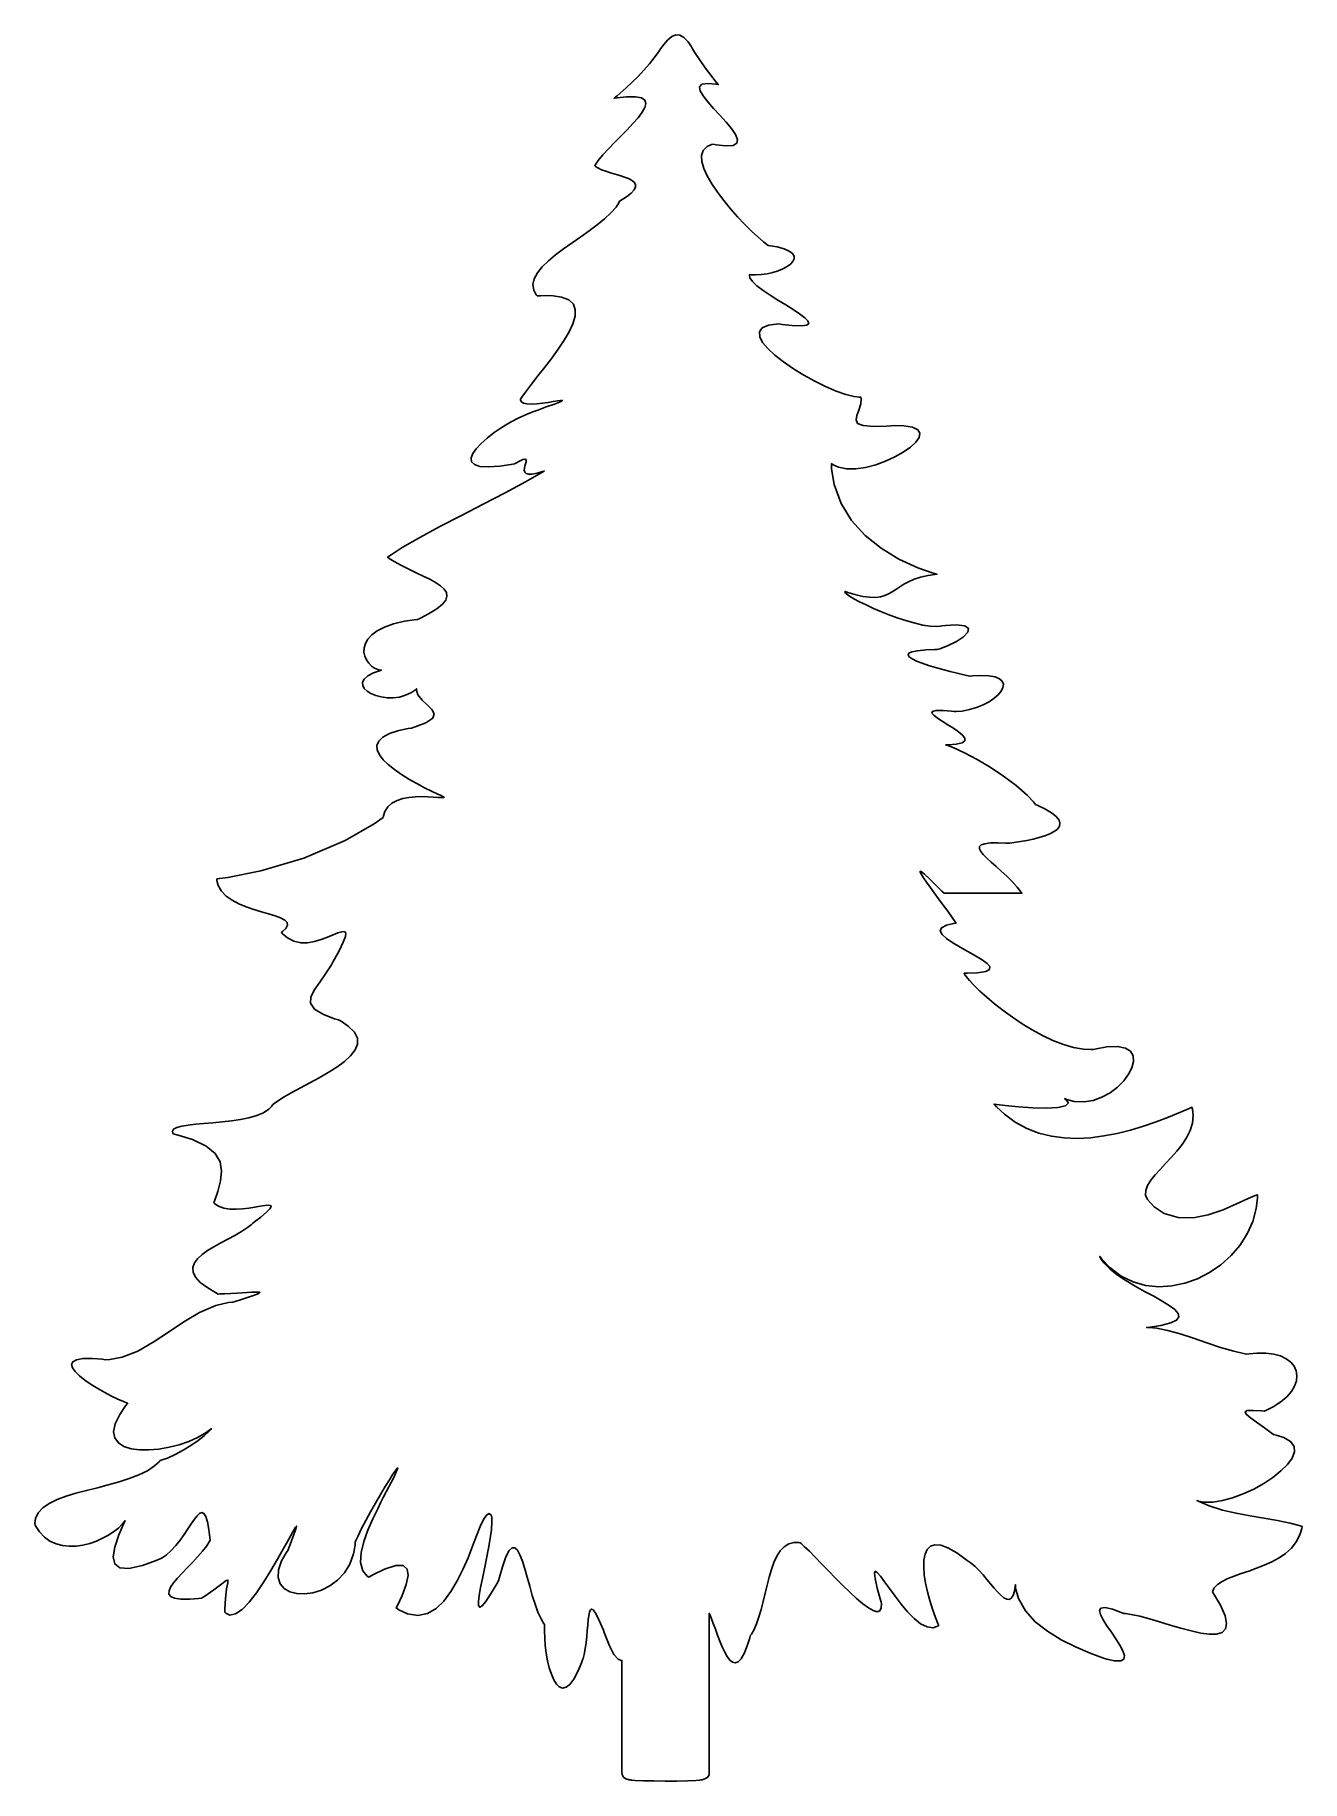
# Model space of a CAD drawing. Extents: x 0 to 14, y 0 to 19.3.
import ezdxf

# ---------------------------------------------------------------- set-up
doc = ezdxf.new("R2010")
doc.units = 0
doc.layers.get('0').update_dxf_attribs({"linetype": 'CONTINUOUS'})

msp = doc.modelspace()

# ---------------------------------------------------------------- linework, layer by layer
at = {"color": 93}
msp.add_lwpolyline([(6.90028, 19.1185), (6.87506, 19.0796), (6.78965, 18.969), (6.66439, 18.8314), (6.53168, 18.7053), (6.43246, 18.6185), (6.39882, 18.5901), (6.43257, 18.5956), (6.53461, 18.6064), (6.634, 18.6074), (6.70053, 18.5944), (6.73774, 18.5694), (6.74914, 18.5335), (6.73828, 18.4881), (6.70871, 18.435), (6.66401, 18.3753), (6.60769, 18.3108), (6.54329, 18.2428), (6.47439, 18.1729), (6.40446, 18.1024), (6.33713, 18.0328), (6.27588, 17.9658), (6.22428, 17.9025), (6.19433, 17.8599), (6.18587, 17.8447), (6.19353, 17.8382), (6.21951, 17.8217), (6.26118, 17.8012), (6.30865, 17.7832), (6.35975, 17.7667), (6.41233, 17.751), (6.46408, 17.7354), (6.51292, 17.7196), (6.55658, 17.7028), (6.59293, 17.6842), (6.61974, 17.6632), (6.63488, 17.6393), (6.63612, 17.6117), (6.62125, 17.5797), (6.58811, 17.5429), (6.53444, 17.5004), (6.47765, 17.4632), (6.45822, 17.4517), (6.45068, 17.4349), (6.42003, 17.3878), (6.36426, 17.3231), (6.29411, 17.2576), (6.21283, 17.1918), (6.12369, 17.1256), (6.02994, 17.059), (5.93474, 16.9924), (5.84142, 16.9257), (5.7531, 16.8592), (5.67312, 16.7928), (5.60471, 16.7268), (5.55106, 16.6612), (5.5154, 16.5964), (5.50103, 16.5322), (5.51118, 16.4689), (5.53733, 16.4201), (5.54904, 16.4065), (5.58729, 16.4094), (5.7029, 16.41), (5.81847, 16.3946), (5.89925, 16.3621), (5.94868, 16.3144), (5.97021, 16.2536), (5.96744, 16.1815), (5.94374, 16.1), (5.90267, 16.0113), (5.84765, 15.9169), (5.78217, 15.8192), (5.70979, 15.7197), (5.6339, 15.6207), (5.55806, 15.5239), (5.48562, 15.4313), (5.42025, 15.3447), (5.37842, 15.2864), (5.36529, 15.2664), (5.36426, 15.26), (5.3711, 15.2396), (5.39615, 15.2225), (5.43647, 15.2138), (5.48796, 15.2118), (5.54671, 15.2147), (5.60861, 15.2214), (5.66976, 15.2299), (5.72607, 15.2387), (5.7736, 15.2465), (5.80832, 15.2515), (5.82622, 15.2521), (5.82329, 15.2468), (5.79563, 15.234), (5.73904, 15.2122), (5.64968, 15.1799), (5.55507, 15.1463), (5.52354, 15.1351), (5.50151, 15.1279), (5.43664, 15.1022), (5.34526, 15.0603), (5.25256, 15.0108), (5.16146, 14.9558), (5.07503, 14.8974), (4.99631, 14.8371), (4.92833, 14.7771), (4.87408, 14.7189), (4.83664, 14.6647), (4.81907, 14.6163), (4.82433, 14.5753), (4.85553, 14.5439), (4.91558, 14.5237), (5.00765, 14.5169), (5.13465, 14.5251), (5.25868, 14.5426), (5.29975, 14.5503), (5.31282, 14.5583), (5.35303, 14.5811), (5.38997, 14.5986), (5.41325, 14.6047), (5.42535, 14.6013), (5.42876, 14.59), (5.42617, 14.5726), (5.41997, 14.5512), (5.41287, 14.5275), (5.40728, 14.5032), (5.40587, 14.4803), (5.41118, 14.4606), (5.42567, 14.4456), (5.45199, 14.4375), (5.49262, 14.4379), (5.55013, 14.4489), (5.60813, 14.4654), (5.62717, 14.4719), (5.57633, 14.441), (5.42111, 14.3526), (5.19358, 14.2299), (4.95378, 14.1054), (4.71104, 13.9811), (4.47461, 13.8585), (4.25379, 13.7396), (4.05794, 13.6261), (3.93549, 13.5481), (3.89632, 13.5198), (3.91433, 13.5072), (3.97054, 13.4724), (4.04949, 13.4287), (4.13053, 13.3879), (4.21121, 13.3493), (4.28896, 13.3124), (4.36128, 13.2765), (4.42562, 13.241), (4.47944, 13.2053), (4.52018, 13.1687), (4.54536, 13.1305), (4.5524, 13.0902), (4.53885, 13.0471), (4.50206, 13.0005), (4.43961, 12.9498), (4.3489, 12.8944), (4.25819, 12.8479), (4.22743, 12.8337), (4.19086, 12.8297), (4.08176, 12.8122), (3.95996, 12.7832), (3.86035, 12.7479), (3.78125, 12.7076), (3.72097, 12.6634), (3.6779, 12.6166), (3.65039, 12.5684), (3.63672, 12.52), (3.63525, 12.4727), (3.64437, 12.4275), (3.66238, 12.3859), (3.68761, 12.349), (3.71837, 12.318), (3.7531, 12.2941), (3.79004, 12.2785), (3.81819, 12.2728), (3.82764, 12.2726), (3.80528, 12.2662), (3.73981, 12.242), (3.67746, 12.2087), (3.63835, 12.1739), (3.62022, 12.1385), (3.62082, 12.1037), (3.63786, 12.0705), (3.66911, 12.0402), (3.71229, 12.0136), (3.76514, 11.9919), (3.82542, 11.9761), (3.8909, 11.9675), (3.95921, 11.967), (4.02815, 11.9757), (4.09554, 11.9947), (4.15901, 12.0251), (4.20329, 12.0559), (4.21636, 12.068), (4.21485, 12.0514), (4.23112, 11.9997), (4.27647, 11.9405), (4.33404, 11.8878), (4.38536, 11.839), (4.412, 11.7917), (4.39561, 11.7431), (4.31776, 11.6908), (4.20014, 11.6446), (4.16, 11.6323), (4.125, 11.627), (4.021, 11.605), (3.91613, 11.5714), (3.84261, 11.5323), (3.79769, 11.4887), (3.77849, 11.4411), (3.78222, 11.3906), (3.80621, 11.3378), (3.8476, 11.2836), (3.90354, 11.2287), (3.9714, 11.174), (4.04824, 11.1204), (4.13135, 11.0685), (4.21799, 11.0192), (4.30524, 10.9734), (4.3904, 10.9316), (4.45053, 10.9039), (4.47076, 10.895), (4.47987, 10.8912), (4.50683, 10.8785), (4.52001, 10.869), (4.51303, 10.8649), (4.48861, 10.8648), (4.4496, 10.8672), (4.39876, 10.8708), (4.33882, 10.874), (4.27257, 10.8753), (4.20285, 10.8734), (4.13232, 10.8668), (4.06386, 10.854), (4.00017, 10.8336), (3.94407, 10.804), (3.89833, 10.764), (3.86567, 10.712), (3.85075, 10.6631), (3.84896, 10.6465), (3.74875, 10.5748), (3.42622, 10.3902), (2.97179, 10.1952), (2.49625, 10.0558), (2.13254, 9.98292), (2.01031, 9.96625), (2.01101, 9.94792), (2.02485, 9.89318), (2.0599, 9.8304), (2.11187, 9.77669), (2.17725, 9.73096), (2.2525, 9.69194), (2.33415, 9.65864), (2.41857, 9.62972), (2.50228, 9.60406), (2.58171, 9.58057), (2.65343, 9.558), (2.71382, 9.53521), (2.75933, 9.51101), (2.78651, 9.48432), (2.79183, 9.45383), (2.77165, 9.41851), (2.73574, 9.38618), (2.7226, 9.37706), (2.73676, 9.3596), (2.78851, 9.31456), (2.86025, 9.27735), (2.93576, 9.26118), (3.01281, 9.26187), (3.08936, 9.27518), (3.16331, 9.29693), (3.23253, 9.32281), (3.29486, 9.34868), (3.34819, 9.37028), (3.39046, 9.38336), (3.41954, 9.38368), (3.43326, 9.36714), (3.42958, 9.32938), (3.40631, 9.26622), (3.36143, 9.17339), (3.31033, 9.07818), (3.29275, 9.04676), (3.27599, 9.01606), (3.21912, 8.92736), (3.14632, 8.82508), (3.08556, 8.73703), (3.0479, 8.66032), (3.04471, 8.59196), (3.08708, 8.52914), (3.18625, 8.46886), (3.31087, 8.42101), (3.3534, 8.40815), (3.38151, 8.39367), (3.46143, 8.34131), (3.52974, 8.27453), (3.56239, 8.20806), (3.56353, 8.14204), (3.53728, 8.07682), (3.48779, 8.01253), (3.41928, 7.94937), (3.33578, 7.88764), (3.24143, 7.82753), (3.1404, 7.76921), (3.03689, 7.713), (2.9349, 7.65901), (2.83871, 7.60753), (2.75233, 7.55875), (2.68001, 7.51292), (2.63835, 7.48193), (2.62582, 7.47017), (2.61757, 7.45688), (2.58371, 7.42264), (2.52403, 7.38374), (2.44982, 7.35249), (2.36399, 7.32781), (2.26964, 7.30854), (2.16976, 7.29368), (2.06733, 7.28207), (1.96539, 7.27274), (1.86692, 7.26454), (1.77496, 7.2564), (1.69249, 7.24724), (1.62256, 7.236), (1.56814, 7.22157), (1.53222, 7.20296), (1.51785, 7.17899), (1.52371, 7.15489), (1.5281, 7.14854), (1.58208, 7.13633), (1.74121, 7.08703), (1.89285, 7.01465), (1.99132, 6.93207), (2.04486, 6.8399), (2.0619, 6.73876), (2.05063, 6.62929), (2.01947, 6.51204), (1.98774, 6.41862), (1.97667, 6.38764), (1.98742, 6.37711), (2.02621, 6.35206), (2.08529, 6.32975), (2.15126, 6.31858), (2.22136, 6.31625), (2.29292, 6.32053), (2.36322, 6.32915), (2.42964, 6.3399), (2.48936, 6.35047), (2.53976, 6.35867), (2.57813, 6.36225), (2.60178, 6.35889), (2.60801, 6.3464), (2.59407, 6.32249), (2.55735, 6.28494), (2.49511, 6.2315), (2.42746, 6.17751), (2.40468, 6.15989), (2.39122, 6.14779), (2.34776, 6.1149), (2.28108, 6.07129), (2.20774, 6.02865), (2.13064, 5.98654), (2.0529, 5.94467), (1.9776, 5.90256), (1.90767, 5.85981), (1.84631, 5.81608), (1.79639, 5.77089), (1.76107, 5.72385), (1.74338, 5.67458), (1.74636, 5.62272), (1.773, 5.56782), (1.82644, 5.5095), (1.90967, 5.44732), (1.99599, 5.39621), (2.02572, 5.38092), (2.04324, 5.38118), (2.09597, 5.38271), (2.16433, 5.38569), (2.22949, 5.38938), (2.29015, 5.39339), (2.34494, 5.39719), (2.39258, 5.40033), (2.43175, 5.40229), (2.46115, 5.40267), (2.47944, 5.40093), (2.48535, 5.39665), (2.4776, 5.38938), (2.45475, 5.37853), (2.41564, 5.36376), (2.35883, 5.34451), (2.28304, 5.32032), (2.21104, 5.29807), (2.18707, 5.29075), (2.13917, 5.28743), (1.99729, 5.25315), (1.81733, 5.1766), (1.64426, 5.07454), (1.4751, 4.96056), (1.30697, 4.84814), (1.13699, 4.75076), (0.96224, 4.68197), (0.825412, 4.65554), (0.779785, 4.65528), (0.743869, 4.6595), (0.635742, 4.66749), (0.529839, 4.66667), (0.458387, 4.65446), (0.417751, 4.63238), (0.404406, 4.60211), (0.414714, 4.56511), (0.445042, 4.523), (0.491808, 4.47743), (0.551378, 4.42985), (0.620226, 4.38189), (0.694607, 4.33518), (0.77105, 4.29124), (0.845921, 4.25157), (0.915528, 4.21789), (0.976346, 4.19174), (1.01248, 4.17822), (1.02479, 4.17458), (1.00092, 4.14524), (0.936632, 4.05117), (0.886122, 3.94667), (0.869358, 3.86003), (0.882379, 3.79031), (0.921332, 3.73639), (0.982314, 3.69726), (1.06142, 3.67193), (1.15478, 3.6594), (1.25852, 3.65853), (1.36876, 3.6684), (1.4815, 3.68793), (1.59299, 3.7161), (1.69922, 3.75185), (1.79633, 3.79417), (1.88049, 3.84207), (1.93235, 3.87989), (1.94775, 3.89442), (1.94222, 3.88456), (1.919, 3.85851), (1.86893, 3.81282), (1.80231, 3.76112), (1.72385, 3.70714), (1.63813, 3.65462), (1.55003, 3.60732), (1.46408, 3.5689), (1.40517, 3.54812), (1.38509, 3.54318), (1.37137, 3.52615), (1.32216, 3.48144), (1.24213, 3.42811), (1.14789, 3.38183), (1.04253, 3.34136), (0.928982, 3.30528), (0.810275, 3.2724), (0.689453, 3.24132), (0.569444, 3.21078), (0.453342, 3.17942), (0.344129, 3.14594), (0.244737, 3.10906), (0.158257, 3.06743), (0.087674, 3.01975), (0.036024, 2.96474), (0.006185, 2.90104), (-0.000597, 2.84543), (0.001356, 2.82731), (0.011447, 2.80794), (0.048611, 2.75319), (0.103841, 2.69467), (0.165744, 2.65061), (0.233018, 2.61985), (0.304417, 2.60135), (0.378635, 2.59381), (0.454428, 2.59625), (0.530544, 2.60747), (0.605578, 2.62631), (0.678386, 2.65169), (0.747612, 2.68246), (0.812011, 2.71744), (0.870335, 2.75553), (0.921224, 2.79557), (0.963433, 2.83649), (0.988553, 2.86637), (0.995768, 2.87706), (0.977647, 2.83811), (0.9273, 2.71935), (0.881836, 2.5849), (0.864692, 2.47715), (0.881239, 2.39958), (0.936794, 2.35558), (1.03673, 2.34864), (1.18636, 2.38226), (1.34087, 2.43821), (1.39111, 2.45979), (1.40679, 2.46778), (1.45096, 2.49761), (1.50662, 2.54606), (1.55826, 2.60221), (1.60601, 2.66297), (1.65001, 2.72547), (1.69043, 2.78657), (1.72743, 2.84326), (1.76124, 2.89264), (1.79194, 2.93153), (1.81972, 2.95708), (1.84472, 2.96619), (1.86719, 2.95589), (1.88715, 2.92312), (1.90483, 2.8649), (1.92046, 2.77821), (1.93132, 2.68967), (1.93414, 2.66004), (1.926, 2.64453), (1.89729, 2.6001), (1.85053, 2.53868), (1.79699, 2.47678), (1.73947, 2.41515), (1.68115, 2.35482), (1.62494, 2.2965), (1.57383, 2.24115), (1.53088, 2.18961), (1.49908, 2.14279), (1.48139, 2.10151), (1.48085, 2.06668), (1.50043, 2.03917), (1.54313, 2.01981), (1.61203, 2.0095), (1.71007, 2.00911), (1.80783, 2.01594), (1.84028, 2.01947), (1.87511, 2.0421), (1.97738, 2.11356), (2.06526, 2.1799), (2.11361, 2.21631), (2.13206, 2.22038), (2.1301, 2.18983), (2.11746, 2.12235), (2.10374, 2.01568), (2.09804, 1.90446), (2.09853, 1.8674), (2.10807, 1.85585), (2.15272, 1.83431), (2.21739, 1.84674), (2.28988, 1.89703), (2.36768, 1.97765), (2.44824, 2.08106), (2.52908, 2.1996), (2.60764, 2.32574), (2.68143, 2.45182), (2.74783, 2.57032), (2.80436, 2.67361), (2.84847, 2.75412), (2.87765, 2.80425), (2.88932, 2.8164), (2.88103, 2.78299), (2.85015, 2.6965), (2.80838, 2.58599), (2.79428, 2.54921), (2.77468, 2.52175), (2.72467, 2.43306), (2.68978, 2.33274), (2.68554, 2.24832), (2.70774, 2.17996), (2.75233, 2.12765), (2.81511, 2.09158), (2.89204, 2.07178), (2.97894, 2.06836), (3.07172, 2.08137), (3.16624, 2.11094), (3.2584, 2.15713), (3.34407, 2.22006), (3.41917, 2.29975), (3.47944, 2.39638), (3.52094, 2.50993), (3.53808, 2.60781), (3.53944, 2.64057), (3.54639, 2.65782), (3.56939, 2.70876), (3.6091, 2.78982), (3.65608, 2.87989), (3.7079, 2.97504), (3.76221, 3.0715), (3.81657, 3.16531), (3.8686, 3.25256), (3.91585, 3.32943), (3.95589, 3.39204), (3.98633, 3.43653), (4.00483, 3.45893), (4.00885, 3.4554), (3.99604, 3.4221), (3.96397, 3.35514), (3.91032, 3.25054), (3.85215, 3.14094), (3.83257, 3.10454), (3.8215, 3.08035), (3.78678, 3.00836), (3.73313, 2.89572), (3.67958, 2.77344), (3.634, 2.64822), (3.60433, 2.52692), (3.59853, 2.41612), (3.6244, 2.32269), (3.67036, 2.26563), (3.68994, 2.25336), (3.73188, 2.2775), (3.86247, 2.34169), (3.98768, 2.38232), (4.06988, 2.38049), (4.11356, 2.34125), (4.12304, 2.26975), (4.10281, 2.17106), (4.05724, 2.05046), (4.00846, 1.94672), (3.99078, 1.91288), (4.01975, 1.89324), (4.11664, 1.84879), (4.23172, 1.83057), (4.33653, 1.852), (4.43175, 1.90701), (4.51796, 1.98931), (4.59571, 2.09272), (4.66569, 2.21115), (4.72846, 2.33826), (4.78467, 2.46804), (4.83485, 2.59418), (4.87967, 2.71056), (4.91971, 2.81093), (4.95557, 2.88911), (4.9879, 2.93896), (5.01725, 2.95432), (5.0401, 2.93664), (5.04432, 2.92887), (5.04725, 2.91271), (5.04878, 2.86285), (5.0434, 2.77826), (5.03039, 2.67969), (5.01178, 2.57167), (4.98969, 2.45893), (4.96619, 2.34592), (4.94353, 2.23736), (4.92367, 2.13769), (4.90881, 2.0516), (4.90104, 1.98367), (4.90246, 1.93842), (4.91521, 1.92051), (4.94135, 1.93446), (4.98307, 1.98492), (5.04243, 2.0765), (5.10232, 2.1791), (5.12153, 2.21365), (5.13118, 2.25265), (5.16401, 2.3686), (5.20285, 2.47803), (5.23844, 2.54644), (5.27132, 2.57829), (5.30192, 2.57807), (5.33078, 2.55018), (5.3584, 2.49908), (5.38525, 2.42931), (5.41183, 2.34521), (5.43864, 2.25131), (5.4661, 2.15207), (5.49479, 2.05192), (5.52512, 1.95535), (5.55767, 1.86681), (5.59289, 1.79069), (5.62017, 1.74511), (5.63124, 1.7315), (5.63015, 1.71337), (5.62935, 1.65881), (5.63189, 1.57937), (5.63867, 1.4961), (5.64958, 1.41174), (5.6645, 1.32916), (5.68321, 1.25114), (5.70562, 1.18045), (5.73161, 1.11995), (5.76107, 1.07243), (5.79378, 1.04074), (5.82964, 1.02756), (5.86849, 1.03586), (5.91026, 1.06831), (5.95475, 1.12782), (6.00185, 1.21712), (6.04015, 1.30816), (6.05143, 1.33903), (6.0561, 1.35362), (6.06733, 1.39828), (6.07964, 1.46251), (6.08897, 1.52951), (6.09614, 1.59717), (6.10194, 1.66314), (6.10715, 1.72521), (6.11242, 1.78119), (6.1186, 1.82883), (6.12642, 1.86589), (6.13661, 1.89019), (6.15001, 1.89942), (6.16726, 1.89144), (6.18929, 1.86393), (6.21669, 1.81472), (6.25032, 1.74154), (6.28114, 1.66721), (6.29096, 1.64219), (6.30333, 1.60519), (6.34636, 1.49599), (6.39714, 1.39958), (6.44353, 1.34766), (6.47575, 1.33355), (6.48583, 1.33474), (6.48583, 0.105794), (6.48583, 0.097114), (6.48876, 0.071072), (6.50146, 0.044216), (6.52968, 0.024794), (6.56674, 0.014214), (6.57932, 0.01237), (6.5925, 0.010471), (6.63276, 0.008084), (6.72282, 0.004449), (6.83746, 0.001736), (6.96463, 0.000217), (7.09224, 0.000271), (7.20822, 0.002116), (7.30051, 0.006076), (7.34321, 0.009332), (7.35704, 0.01237), (7.37061, 0.015354), (7.4106, 0.02832), (7.43842, 0.047309), (7.44889, 0.072266), (7.45053, 0.097439), (7.45053, 0.105794), (7.45053, 1.85379), (7.45628, 1.84104), (7.47211, 1.80214), (7.49462, 1.74278), (7.51807, 1.67844), (7.54238, 1.61171), (7.5676, 1.54542), (7.59375, 1.48215), (7.62076, 1.42464), (7.64871, 1.37565), (7.67763, 1.33773), (7.70742, 1.31375), (7.73813, 1.30621), (7.76981, 1.31798), (7.8024, 1.35167), (7.83594, 1.40994), (7.87044, 1.49556), (7.89789, 1.58203), (7.90588, 1.61117), (7.9159, 1.62478), (7.94146, 1.669), (7.97228, 1.73736), (7.99935, 1.81418), (8.02365, 1.8974), (8.04611, 1.98497), (8.06771, 2.07471), (8.08951, 2.16461), (8.11242, 2.2525), (8.13743, 2.33632), (8.16553, 2.41401), (8.19769, 2.48346), (8.23497, 2.54254), (8.27821, 2.58919), (8.3285, 2.62131), (8.38672, 2.63683), (8.43756, 2.63661), (8.454, 2.63357), (8.46582, 2.62386), (8.49989, 2.59278), (8.5561, 2.53819), (8.62071, 2.47282), (8.69179, 2.39958), (8.76742, 2.32146), (8.84571, 2.24132), (8.92464, 2.16217), (9.00239, 2.08686), (9.07704, 2.01839), (9.1466, 1.95964), (9.20915, 1.91363), (9.26286, 1.88319), (9.30572, 1.87131), (9.33583, 1.88086), (9.35124, 1.91488), (9.35211, 1.96115), (9.35015, 1.97624), (9.33871, 2.01525), (9.30638, 2.13286), (9.2819, 2.23785), (9.27496, 2.29731), (9.28381, 2.31743), (9.30669, 2.30436), (9.3419, 2.26411), (9.38764, 2.20296), (9.44217, 2.1269), (9.50375, 2.04221), (9.57064, 1.95486), (9.64111, 1.8711), (9.71337, 1.79704), (9.78569, 1.73872), (9.85633, 1.70242), (9.9235, 1.69412), (9.97265, 1.71018), (9.98557, 1.72006), (9.97629, 1.74149), (9.95047, 1.80653), (9.91726, 1.89903), (9.88704, 1.99511), (9.86106, 2.09229), (9.84044, 2.1881), (9.82633, 2.27994), (9.81988, 2.36546), (9.82226, 2.44206), (9.83469, 2.50732), (9.85829, 2.55871), (9.89415, 2.59375), (9.94358, 2.60992), (10.0076, 2.60482), (10.0875, 2.57585), (10.1843, 2.52056), (10.2715, 2.45865), (10.2993, 2.43642), (10.3108, 2.43012), (10.3434, 2.40739), (10.3878, 2.36985), (10.4318, 2.32607), (10.4753, 2.2781), (10.518, 2.22819), (10.5594, 2.1785), (10.5993, 2.13124), (10.6373, 2.08849), (10.673, 2.05251), (10.7062, 2.02544), (10.7365, 2.00944), (10.7636, 2.00672), (10.787, 2.01938), (10.8066, 2.04964), (10.8219, 2.09972), (10.8309, 2.1536), (10.8327, 2.17165), (10.8357, 2.13292), (10.8679, 2.01828), (10.9438, 1.88167), (11.0526, 1.76079), (11.1865, 1.65451), (11.3376, 1.56185), (11.4982, 1.48172), (11.6603, 1.41303), (11.777, 1.36865), (11.8163, 1.35471), (11.8433, 1.34635), (11.9267, 1.32785), (11.9964, 1.32677), (12.0314, 1.3476), (12.0376, 1.38656), (12.0209, 1.43967), (11.9873, 1.5031), (11.9428, 1.57297), (11.8932, 1.64535), (11.8446, 1.71642), (11.8029, 1.78228), (11.774, 1.83903), (11.764, 1.88282), (11.7787, 1.90978), (11.824, 1.91601), (11.906, 1.89762), (12.0001, 1.86367), (12.0307, 1.85069), (12.0509, 1.84987), (12.1114, 1.84115), (12.2068, 1.82047), (12.3133, 1.79178), (12.427, 1.75808), (12.5444, 1.7226), (12.6616, 1.68826), (12.7751, 1.65826), (12.8809, 1.63564), (12.9755, 1.62349), (13.0551, 1.62483), (13.116, 1.64285), (13.1545, 1.68056), (13.1668, 1.74104), (13.1493, 1.82742), (13.0982, 1.94276), (13.0335, 2.05431), (13.0099, 2.09011), (13.0128, 2.10178), (13.0306, 2.1345), (13.0673, 2.1729), (13.1177, 2.2066), (13.1796, 2.23699), (13.2507, 2.26531), (13.3288, 2.29281), (13.4116, 2.3209), (13.497, 2.35086), (13.5826, 2.38396), (13.6662, 2.4215), (13.7456, 2.46479), (13.8185, 2.51514), (13.8827, 2.57389), (13.936, 2.64225), (13.976, 2.72163), (13.9968, 2.78993), (14.0006, 2.81321), (13.9683, 2.82411), (13.8694, 2.85032), (13.7277, 2.87983), (13.5786, 2.90543), (13.4256, 2.93072), (13.2717, 2.95931), (13.1206, 2.99479), (12.9753, 3.04075), (12.8721, 3.08365), (12.8393, 3.10086), (12.8579, 3.09304), (12.9188, 3.0816), (13.0137, 3.08137), (13.1198, 3.09804), (13.2332, 3.12929), (13.3499, 3.1729), (13.4657, 3.22667), (13.5765, 3.28836), (13.6783, 3.35562), (13.7672, 3.42626), (13.839, 3.4981), (13.8896, 3.56879), (13.9151, 3.63618), (13.9114, 3.69797), (13.8743, 3.7519), (13.7999, 3.79579), (13.7135, 3.8221), (13.6841, 3.82731), (13.6598, 3.84636), (13.5856, 3.90147), (13.4985, 3.9636), (13.4293, 4.01378), (13.3844, 4.05197), (13.3707, 4.07824), (13.3946, 4.09261), (13.4628, 4.09506), (13.5522, 4.08871), (13.5819, 4.08556), (13.6074, 4.09651), (13.6816, 4.13465), (13.7648, 4.1881), (13.8318, 4.24474), (13.8828, 4.30328), (13.9183, 4.36263), (13.9388, 4.42144), (13.9444, 4.47857), (13.9356, 4.53276), (13.9126, 4.58285), (13.8761, 4.62761), (13.8263, 4.66575), (13.7634, 4.69613), (13.6879, 4.7175), (13.6003, 4.72868), (13.5007, 4.72846), (13.4171, 4.72017), (13.3896, 4.7155), (13.3539, 4.72194), (13.248, 4.74778), (13.1002, 4.79139), (12.9498, 4.84131), (12.8003, 4.89264), (12.6553, 4.94021), (12.5182, 4.97917), (12.3928, 5.00435), (12.3099, 5.01199), (12.2826, 5.01074), (12.3221, 5.01535), (12.4402, 5.03424), (12.5487, 5.06168), (12.6131, 5.09304), (12.6387, 5.12815), (12.6304, 5.16683), (12.5934, 5.20904), (12.5327, 5.25467), (12.4536, 5.3035), (12.3609, 5.35542), (12.26, 5.41037), (12.1559, 5.46821), (12.0535, 5.52875), (11.9583, 5.5919), (11.875, 5.65761), (11.809, 5.72564), (11.7733, 5.77713), (11.7652, 5.7959), (11.79, 5.76297), (11.8765, 5.67301), (12, 5.57969), (12.1328, 5.51426), (12.2723, 5.47515), (12.416, 5.46083), (12.5611, 5.46962), (12.705, 5.49989), (12.8451, 5.55013), (12.9785, 5.61871), (13.1029, 5.704), (13.2153, 5.80442), (13.3134, 5.91835), (13.3943, 6.04422), (13.4553, 6.18039), (13.494, 6.32531), (13.5076, 6.43929), (13.5077, 6.47726), (13.4818, 6.4681), (13.4065, 6.43474), (13.277, 6.37543), (13.127, 6.31207), (12.964, 6.25732), (12.7958, 6.22385), (12.6303, 6.22424), (12.475, 6.27121), (12.3663, 6.34565), (12.3379, 6.37739), (12.3251, 6.38743), (12.2926, 6.42475), (12.2723, 6.47428), (12.2738, 6.52604), (12.2937, 6.58014), (12.3287, 6.63661), (12.3757, 6.69564), (12.4313, 6.75722), (12.4922, 6.82156), (12.5554, 6.88861), (12.6173, 6.95856), (12.6749, 7.03147), (12.7248, 7.10742), (12.7638, 7.18653), (12.7886, 7.26882), (12.7959, 7.35444), (12.7884, 7.42188), (12.7825, 7.44342), (12.7512, 7.42947), (12.6568, 7.38861), (12.5251, 7.33453), (12.3883, 7.28267), (12.2475, 7.23443), (12.1036, 7.19135), (11.9575, 7.15489), (11.8103, 7.12657), (11.663, 7.10781), (11.5165, 7.10015), (11.372, 7.10499), (11.2301, 7.12381), (11.0921, 7.15815), (10.9589, 7.20942), (10.8315, 7.27919), (10.7109, 7.36882), (10.6242, 7.45036), (10.598, 7.47982), (10.6283, 7.47444), (10.7199, 7.46208), (10.8677, 7.44715), (11.0247, 7.43728), (11.1748, 7.43463), (11.3014, 7.44135), (11.3882, 7.45964), (11.4187, 7.4916), (11.3894, 7.53088), (11.3767, 7.53944), (11.4018, 7.52854), (11.4824, 7.50803), (11.5881, 7.50256), (11.6913, 7.51932), (11.7896, 7.55464), (11.8805, 7.60482), (11.9615, 7.66618), (12.0304, 7.73503), (12.0844, 7.80761), (12.1213, 7.88032), (12.1385, 7.94937), (12.1337, 8.01118), (12.1043, 8.06196), (12.0479, 8.0981), (11.9621, 8.11583), (11.8443, 8.11149), (11.7297, 8.0911), (11.6923, 8.08132), (11.666, 8.08008), (11.5867, 8.08485), (11.4765, 8.104), (11.363, 8.13687), (11.2478, 8.18153), (11.1323, 8.23594), (11.0181, 8.29829), (10.9065, 8.36649), (10.7992, 8.43864), (10.6974, 8.51275), (10.6029, 8.58697), (10.5168, 8.65924), (10.4409, 8.7276), (10.3765, 8.79021), (10.3251, 8.845), (10.2883, 8.89003), (10.2715, 8.91456), (10.2674, 8.92339), (10.3041, 8.92344), (10.4142, 8.92876), (10.5054, 8.94358), (10.5486, 8.96674), (10.5513, 8.99701), (10.5211, 9.03321), (10.4656, 9.07406), (10.3923, 9.11843), (10.3087, 9.16515), (10.2224, 9.213), (10.1409, 9.26074), (10.0719, 9.30718), (10.0228, 9.35113), (10.0012, 9.39144), (10.0147, 9.42681), (10.0707, 9.45611), (10.1501, 9.47456), (10.1769, 9.47814), (10.1661, 9.49403), (10.1331, 9.54135), (10.0851, 9.60851), (10.0349, 9.67763), (9.98449, 9.74664), (9.9356, 9.81342), (9.89019, 9.87592), (9.85015, 9.93201), (9.81739, 9.97971), (9.79378, 10.0169), (9.78125, 10.0414), (9.78168, 10.0513), (9.79699, 10.0444), (9.829, 10.0187), (9.87972, 9.972), (9.95096, 9.9024), (10.0214, 9.83143), (10.0447, 9.80761), (10.906, 9.80761), (10.8937, 9.82476), (10.8539, 9.87403), (10.7969, 9.93713), (10.7372, 9.99675), (10.6771, 10.0527), (10.6189, 10.1047), (10.5649, 10.1526), (10.5174, 10.1962), (10.4785, 10.2353), (10.4507, 10.2696), (10.4362, 10.299), (10.4372, 10.3233), (10.4562, 10.3422), (10.4952, 10.3556), (10.5566, 10.3632), (10.6427, 10.3648), (10.7276, 10.3619), (10.7559, 10.3602), (10.772, 10.362), (10.8206, 10.3682), (10.8892, 10.3785), (10.9594, 10.3911), (11.0291, 10.4059), (11.0962, 10.4233), (11.1587, 10.443), (11.2143, 10.4654), (11.2608, 10.4902), (11.2964, 10.5177), (11.3187, 10.548), (11.3256, 10.5809), (11.3151, 10.6166), (11.2849, 10.6552), (11.233, 10.6967), (11.1572, 10.7412), (11.0812, 10.7777), (11.0554, 10.7886), (11.0343, 10.8164), (10.9617, 10.8928), (10.841, 10.9987), (10.7026, 11.1024), (10.5555, 11.1998), (10.409, 11.2869), (10.272, 11.3597), (10.154, 11.4144), (10.0869, 11.4405), (10.0639, 11.4467), (10.0921, 11.4471), (10.1767, 11.4534), (10.2452, 11.4691), (10.2758, 11.4922), (10.2751, 11.5215), (10.2493, 11.5554), (10.205, 11.5924), (10.1486, 11.6311), (10.0865, 11.67), (10.0252, 11.7077), (9.97097, 11.7427), (9.93044, 11.7735), (9.90994, 11.7988), (9.91596, 11.8169), (9.95492, 11.8265), (10.0332, 11.8261), (10.1263, 11.8179), (10.1573, 11.8141), (10.1788, 11.8146), (10.2434, 11.8209), (10.3265, 11.8367), (10.4049, 11.8601), (10.4773, 11.8897), (10.542, 11.924), (10.5976, 11.9616), (10.6427, 12.0012), (10.6757, 12.0412), (10.6953, 12.0803), (10.6998, 12.117), (10.6878, 12.15), (10.6578, 12.1776), (10.6083, 12.1987), (10.5379, 12.2116), (10.4451, 12.2151), (10.3574, 12.2107), (10.3283, 12.2076), (10.3121, 12.2109), (10.2636, 12.2212), (10.1902, 12.2378), (10.1113, 12.257), (10.0299, 12.2783), (9.94911, 12.3011), (9.8719, 12.3249), (9.80137, 12.3491), (9.74056, 12.3733), (9.69254, 12.3969), (9.66032, 12.4194), (9.64697, 12.4403), (9.65554, 12.459), (9.68907, 12.4749), (9.7506, 12.4877), (9.84321, 12.4967), (9.93826, 12.5009), (9.97, 12.5014), (9.99881, 12.5096), (10.0834, 12.5408), (10.1827, 12.5892), (10.2596, 12.641), (10.3058, 12.6909), (10.3132, 12.7333), (10.2734, 12.763), (10.1784, 12.7743), (10.0592, 12.7671), (10.02, 12.7618), (10.0057, 12.7586), (9.96143, 12.7554), (9.89128, 12.7589), (9.81168, 12.7711), (9.72499, 12.7907), (9.63346, 12.8164), (9.53933, 12.847), (9.44488, 12.8812), (9.35237, 12.9177), (9.26406, 12.9552), (9.18224, 12.9926), (9.10915, 13.0284), (9.0471, 13.0614), (8.99832, 13.0904), (8.96506, 13.1141), (8.94965, 13.1311), (8.95258, 13.1398), (8.95432, 13.1403), (8.98014, 13.1315), (9.05871, 13.1081), (9.14746, 13.0874), (9.22265, 13.0771), (9.28657, 13.076), (9.34131, 13.0827), (9.38911, 13.0962), (9.43218, 13.1152), (9.4726, 13.1385), (9.51269, 13.1647), (9.55458, 13.1929), (9.60042, 13.2216), (9.6524, 13.2497), (9.71278, 13.276), (9.78369, 13.2993), (9.86729, 13.3183), (9.94114, 13.3294), (9.96588, 13.3318), (9.912, 13.3469), (9.75369, 13.4037), (9.54606, 13.4994), (9.35026, 13.6187), (9.17356, 13.7611), (9.02317, 13.9263), (8.90631, 14.1138), (8.83035, 14.3231), (8.80279, 14.4962), (8.80246, 14.554), (8.81907, 14.5412), (8.87771, 14.5147), (8.96832, 14.4964), (9.06999, 14.4964), (9.17839, 14.5122), (9.28933, 14.541), (9.39854, 14.5803), (9.50174, 14.6275), (9.59462, 14.6799), (9.67301, 14.7347), (9.73258, 14.7897), (9.7691, 14.8421), (9.77832, 14.8892), (9.75597, 14.9282), (9.69769, 14.9568), (9.59939, 14.9724), (9.49224, 14.974), (9.45671, 14.9721), (9.40944, 14.9686), (9.26719, 14.9643), (9.14985, 14.9737), (9.08968, 14.9985), (9.07189, 15.0367), (9.08149, 15.0865), (9.10368, 15.1464), (9.12354, 15.214), (9.12879, 15.2697), (9.12625, 15.2876), (9.10742, 15.2872), (9.05083, 15.2949), (8.95785, 15.3186), (8.85157, 15.3563), (8.73639, 15.4058), (8.61649, 15.4649), (8.49621, 15.5313), (8.37983, 15.6026), (8.27171, 15.6768), (8.17611, 15.7515), (8.09728, 15.8243), (8.03961, 15.8931), (8.00738, 15.9556), (8.00483, 16.0094), (8.03635, 16.0525), (8.10612, 16.0824), (8.19037, 16.0956), (8.21858, 16.0968), (8.25564, 16.0915), (8.36751, 16.0792), (8.46881, 16.075), (8.52783, 16.0831), (8.54997, 16.1019), (8.54064, 16.13), (8.50515, 16.1661), (8.44894, 16.2085), (8.37739, 16.2558), (8.29585, 16.3068), (8.20969, 16.3599), (8.12435, 16.4136), (8.04519, 16.4667), (7.97754, 16.5174), (7.92686, 16.5644), (7.89844, 16.6065), (7.89438, 16.6349), (7.89779, 16.6421), (7.91331, 16.6406), (7.96024, 16.6392), (8.02458, 16.6428), (8.08892, 16.6521), (8.15153, 16.6664), (8.21056, 16.6849), (8.26411, 16.7069), (8.31044, 16.7319), (8.34771, 16.759), (8.37408, 16.7875), (8.38775, 16.8165), (8.38687, 16.8457), (8.36962, 16.874), (8.33425, 16.9008), (8.27881, 16.9254), (8.20156, 16.9472), (8.12603, 16.9617), (8.10069, 16.9653), (8.08735, 16.9747), (8.04889, 17.005), (7.9866, 17.0586), (7.91635, 17.1238), (7.84093, 17.1986), (7.76292, 17.281), (7.68494, 17.3686), (7.60975, 17.4596), (7.53999, 17.5518), (7.47819, 17.6432), (7.42719, 17.7317), (7.38949, 17.815), (7.36783, 17.8911), (7.3649, 17.9581), (7.38331, 18.0136), (7.42567, 18.0557), (7.47683, 18.0783), (7.49474, 18.0822), (7.52806, 18.0761), (7.62944, 18.0646), (7.71442, 18.0699), (7.75662, 18.0947), (7.76292, 18.1363), (7.74018, 18.191), (7.69536, 18.2556), (7.63536, 18.3271), (7.56706, 18.4021), (7.49735, 18.4774), (7.43317, 18.5497), (7.38135, 18.6161), (7.3489, 18.6729), (7.34267, 18.7171), (7.36957, 18.7456), (7.43653, 18.7549), (7.52225, 18.7469), (7.5504, 18.7418), (7.52713, 18.7696), (7.40565, 18.9257), (7.2864, 19.1001), (7.26426, 19.1371), (7.25325, 19.1568), (7.21556, 19.2131), (7.16932, 19.2624), (7.12483, 19.2872), (7.08122, 19.2899), (7.03776, 19.2721), (6.99365, 19.2363), (6.94808, 19.1843), (6.91174, 19.1353), (6.90028, 19.1185)], close=True, dxfattribs=at)

doc.saveas('drawing.dxf')
